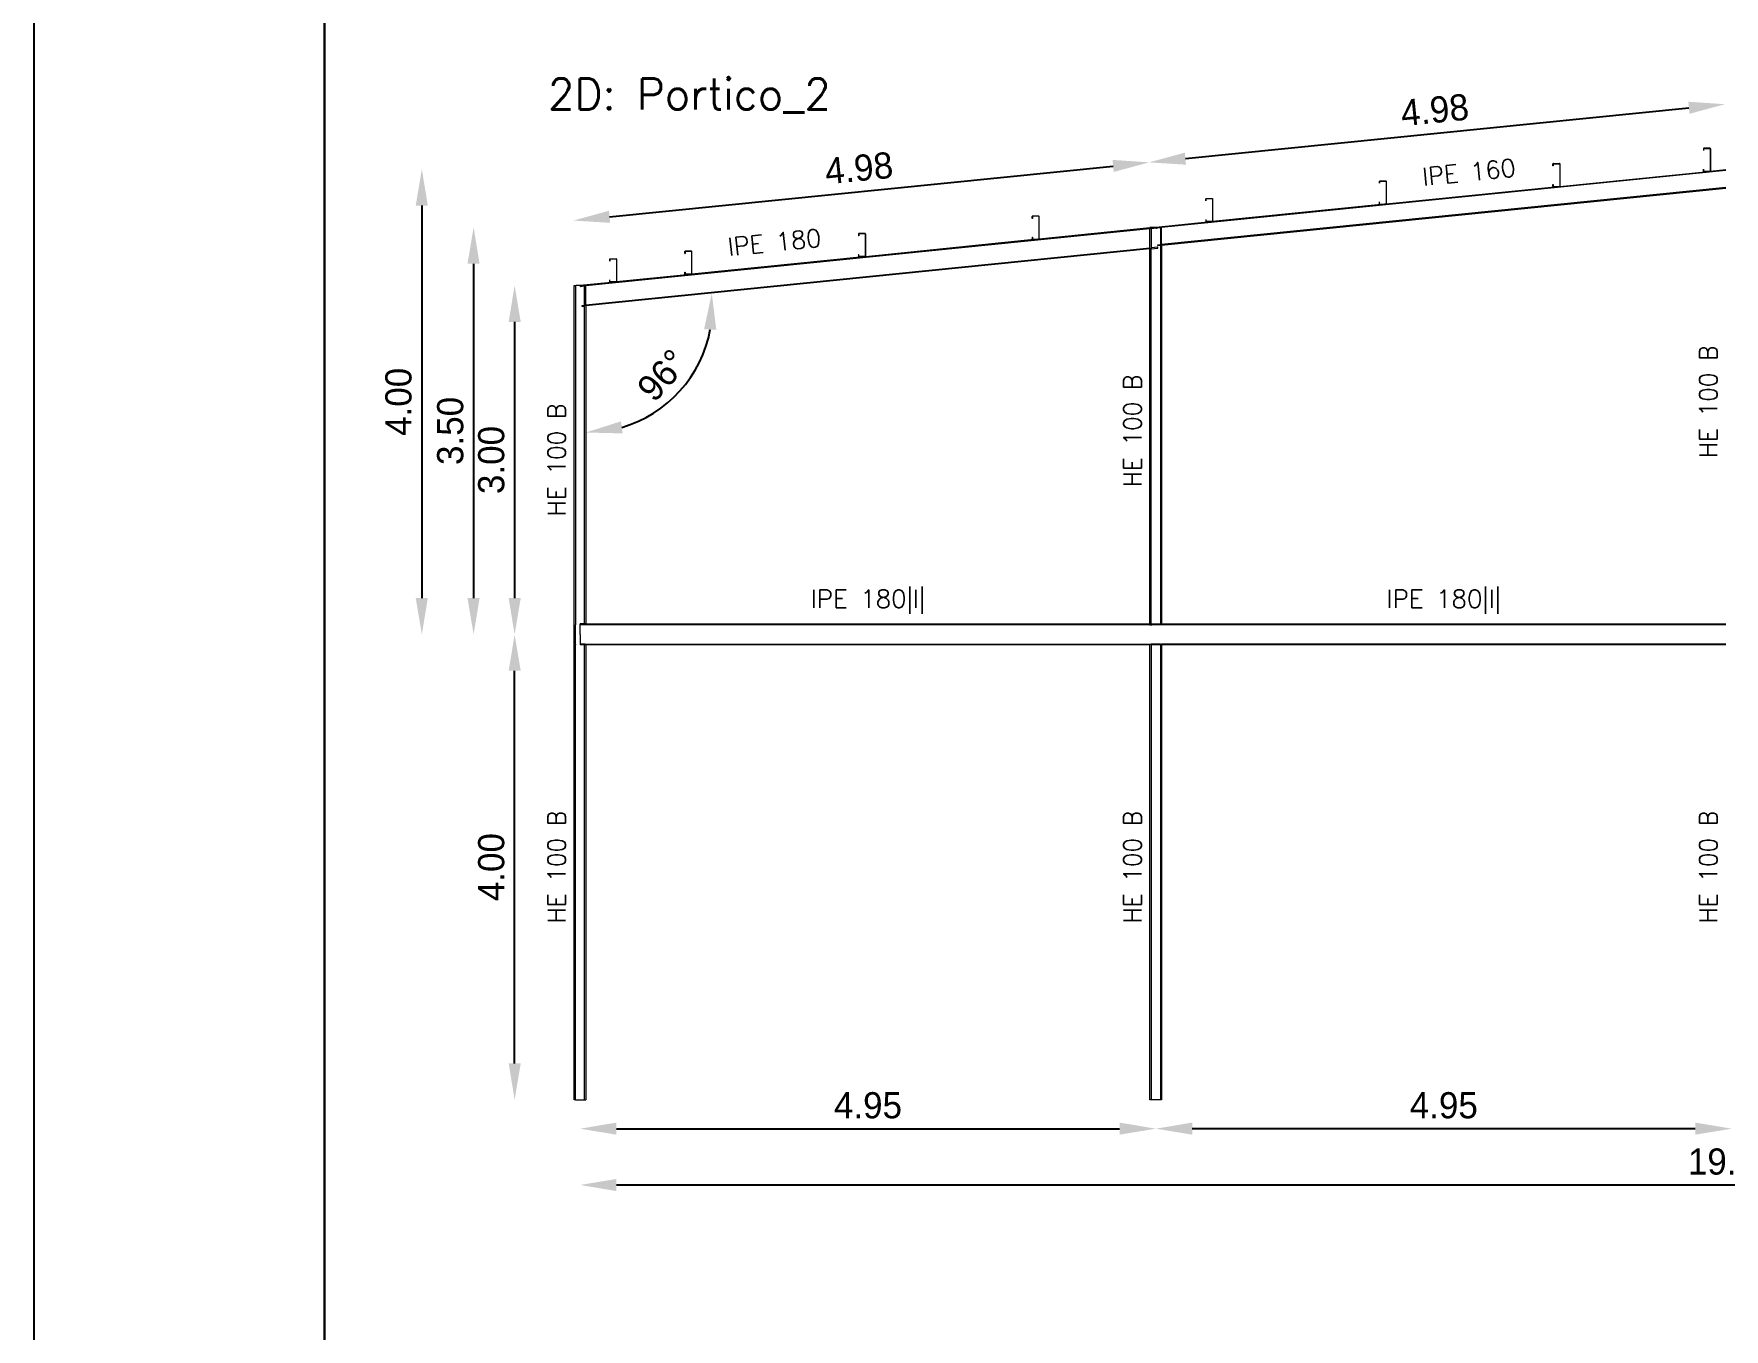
# Model space of a CAD drawing. Header units: inches. Extents: x 72863 to 72995, y 49095 to 49225.
# Drawn here: x 72862.71 to 72874.34, y 49204.89 to 49213.8 of the extents above; entities that cross this region are included whole.
import ezdxf
from ezdxf.enums import TextEntityAlignment as Align

# ---------------------------------------------------------------- set-up
doc = ezdxf.new("R2010")
doc.units = ezdxf.units.IN
doc.layers.get('0').update_dxf_attribs({"lineweight": 15})
for name, color, linetype, lineweight in [('BARRAS_DE_ACERO', 7, 'Continuous', 9), ('Cotas', 200, 'Continuous', 9), ('REFERENCIA_DE_LAS_BARRAS', 2, 'Continuous', 9), ('TITULOS', 9, 'Continuous', 9)]:
    doc.layers.add(name, color=color, linetype=linetype, lineweight=lineweight)
doc.layers.add('VG', color=7, linetype='Continuous')
doc.styles.add('CYPETXT', font='romans__.ttf', dxfattribs={"height": 0.2})
doc.styles.add('RomanS', font='')
doc.styles.get('RomanS').set_extended_font_data('Porsche')
doc.dimstyles.new('100-color', dxfattribs={"dimtxt": 0.18, "dimasz": 0.25, "dimexe": 0, "dimexo": 0.5, "dimgap": 0.07, "dimtad": 1, "dimlfac": 1.25, "dimzin": 4, "dimdsep": 46, "dimtxsty": 'RomanS', "dimcen": 0.1, "dimse1": 1, "dimse2": 1, "dimadec": 0, "dimazin": 0, "dimtfac": 1, "dimtix": 1, "dimtmove": 2, "dimatfit": 3, "dimfxl": 1, "dimtvp": 1.058824, "dimtolj": 1, "dimtzin": 1, "dimarcsym": 0})

# ---------------------------------------------------------------- blocks, each defined once
blk = doc.blocks.new('*D22')
at = {"layer": 'Cotas', "color": 0, "lineweight": -2, "transparency": 16777216}
blk.add_line((72866.717, 49206.27), (72870.177, 49206.27), dxfattribs=at)
at = {"layer": 'Cotas', "color": 0, "transparency": 16777216}
for points in [[(72866.717, 49206.312), (72866.717, 49206.229), (72866.467, 49206.27)], [(72870.177, 49206.312), (72870.177, 49206.229), (72870.427, 49206.27)]]:
    blk.add_solid(points, dxfattribs=at)
at = {"layer": 'Defpoints', "color": 0, "transparency": 16777216}
for p in [(72866.467, 49206.469), (72870.427, 49206.469), (72870.427, 49206.27)]:
    blk.add_point(p, dxfattribs=at)
at = {"layer": 'Cotas', "color": 0, "transparency": 16777216, "insert": (72868.447, 49206.43), "char_height": 0.18, "attachment_point": 5, "style": 'RomanS'}
blk.add_mtext('\\A1;4.95', dxfattribs=at)
blk = doc.blocks.new('*D23')
at = {"layer": 'Cotas', "color": 0, "lineweight": -2, "transparency": 16777216}
blk.add_line((72874.137, 49206.27), (72870.677, 49206.27), dxfattribs=at)
at = {"layer": 'Cotas', "color": 0, "transparency": 16777216}
for points in [[(72870.677, 49206.312), (72870.677, 49206.229), (72870.427, 49206.27)], [(72874.137, 49206.312), (72874.137, 49206.229), (72874.387, 49206.27)]]:
    blk.add_solid(points, dxfattribs=at)
at = {"layer": 'Defpoints', "color": 0, "transparency": 16777216}
for p in [(72870.427, 49206.469), (72874.387, 49206.469), (72870.427, 49206.27)]:
    blk.add_point(p, dxfattribs=at)
at = {"layer": 'Cotas', "color": 0, "transparency": 16777216, "insert": (72872.407, 49206.43), "char_height": 0.18, "attachment_point": 5, "style": 'RomanS'}
blk.add_mtext('\\A1;4.95', dxfattribs=at)
blk = doc.blocks.new('*D24')
at = {"layer": 'Cotas', "color": 0, "lineweight": -2, "transparency": 16777216}
blk.add_line((72866.717, 49205.883), (72882.057, 49205.883), dxfattribs=at)
at = {"layer": 'Cotas', "color": 0, "transparency": 16777216}
for points in [[(72866.717, 49205.924), (72866.717, 49205.841), (72866.467, 49205.883)], [(72882.057, 49205.924), (72882.057, 49205.841), (72882.307, 49205.883)]]:
    blk.add_solid(points, dxfattribs=at)
at = {"layer": 'Defpoints', "color": 0, "transparency": 16777216}
for p in [(72866.467, 49206.469), (72882.307, 49206.469), (72882.307, 49205.883)]:
    blk.add_point(p, dxfattribs=at)
at = {"layer": 'Cotas', "color": 0, "transparency": 16777216, "insert": (72874.387, 49206.043), "char_height": 0.18, "attachment_point": 5, "style": 'RomanS'}
blk.add_mtext('\\A1;19.80', dxfattribs=at)
blk = doc.blocks.new('*D25')
at = {"layer": 'Cotas', "color": 0, "lineweight": -2, "transparency": 16777216}
blk.add_line((72866.017, 49206.719), (72866.017, 49209.419), dxfattribs=at)
at = {"layer": 'Cotas', "color": 0, "transparency": 16777216}
for points in [[(72865.976, 49209.419), (72866.059, 49209.419), (72866.017, 49209.669)], [(72865.976, 49206.719), (72866.059, 49206.719), (72866.017, 49206.469)]]:
    blk.add_solid(points, dxfattribs=at)
at = {"layer": 'Defpoints', "color": 0, "transparency": 16777216}
for p in [(72866.017, 49209.669), (72866.467, 49209.669), (72866.467, 49206.469)]:
    blk.add_point(p, dxfattribs=at)
at = {"layer": 'Cotas', "color": 0, "transparency": 16777216, "insert": (72865.857, 49208.069), "char_height": 0.18, "attachment_point": 5, "rotation": 90, "style": 'RomanS'}
blk.add_mtext('\\A1;4.00', dxfattribs=at)
blk = doc.blocks.new('*D26')
at = {"layer": 'Cotas', "color": 0, "lineweight": -2, "transparency": 16777216}
blk.add_line((72866.017, 49211.819), (72866.017, 49209.919), dxfattribs=at)
at = {"layer": 'Cotas', "color": 0, "transparency": 16777216}
for points in [[(72865.976, 49211.819), (72866.059, 49211.819), (72866.017, 49212.069)], [(72865.976, 49209.919), (72866.059, 49209.919), (72866.017, 49209.669)]]:
    blk.add_solid(points, dxfattribs=at)
at = {"layer": 'Defpoints', "color": 0, "transparency": 16777216}
for p in [(72866.467, 49212.069), (72866.017, 49209.669), (72866.467, 49209.669)]:
    blk.add_point(p, dxfattribs=at)
at = {"layer": 'Cotas', "color": 0, "transparency": 16777216, "insert": (72865.857, 49210.869), "char_height": 0.18, "attachment_point": 5, "rotation": 90, "style": 'RomanS'}
blk.add_mtext('\\A1;3.00', dxfattribs=at)
blk = doc.blocks.new('*D27')
at = {"layer": 'Cotas', "color": 0, "lineweight": -2, "transparency": 16777216}
blk.add_line((72865.735, 49212.219), (72865.735, 49209.919), dxfattribs=at)
at = {"layer": 'Cotas', "color": 0, "transparency": 16777216}
for points in [[(72865.693, 49212.219), (72865.776, 49212.219), (72865.735, 49212.469)], [(72865.693, 49209.919), (72865.776, 49209.919), (72865.735, 49209.669)]]:
    blk.add_solid(points, dxfattribs=at)
at = {"layer": 'Defpoints', "color": 0, "transparency": 16777216}
for p in [(72870.427, 49212.469), (72865.735, 49209.669), (72870.427, 49209.669)]:
    blk.add_point(p, dxfattribs=at)
at = {"layer": 'Cotas', "color": 0, "transparency": 16777216, "insert": (72865.575, 49211.069), "char_height": 0.18, "attachment_point": 5, "rotation": 90, "style": 'RomanS'}
blk.add_mtext('\\A1;3.50', dxfattribs=at)
blk = doc.blocks.new('*D28')
at = {"layer": 'Cotas', "color": 0, "lineweight": -2, "transparency": 16777216}
blk.add_line((72865.379, 49212.619), (72865.379, 49209.919), dxfattribs=at)
at = {"layer": 'Cotas', "color": 0, "transparency": 16777216}
for points in [[(72865.337, 49212.619), (72865.42, 49212.619), (72865.379, 49212.869)], [(72865.337, 49209.919), (72865.42, 49209.919), (72865.379, 49209.669)]]:
    blk.add_solid(points, dxfattribs=at)
at = {"layer": 'Defpoints', "color": 0, "transparency": 16777216}
for p in [(72874.387, 49212.869), (72865.379, 49209.669), (72874.387, 49209.669)]:
    blk.add_point(p, dxfattribs=at)
at = {"layer": 'Cotas', "color": 0, "transparency": 16777216, "insert": (72865.219, 49211.269), "char_height": 0.18, "attachment_point": 5, "rotation": 90, "style": 'RomanS'}
blk.add_mtext('\\A1;4.00', dxfattribs=at)
blk = doc.blocks.new('*D29')
at = {"layer": 'Cotas', "color": 0, "lineweight": -2, "transparency": 16777216}
blk.add_line((72866.67, 49212.542), (72870.133, 49212.891), dxfattribs=at)
at = {"layer": 'Cotas', "color": 0, "transparency": 16777216}
for points in [[(72870.129, 49212.933), (72870.137, 49212.85), (72870.381, 49212.916)], [(72866.666, 49212.583), (72866.674, 49212.5), (72866.421, 49212.516)]]:
    blk.add_solid(points, dxfattribs=at)
at = {"layer": 'Defpoints', "color": 0, "transparency": 16777216}
for p in [(72870.381, 49212.916), (72870.427, 49212.469), (72866.467, 49212.069)]:
    blk.add_point(p, dxfattribs=at)
at = {"layer": 'Cotas', "color": 0, "transparency": 16777216, "insert": (72868.385, 49212.876), "char_height": 0.18, "attachment_point": 5, "rotation": 5.7679, "style": 'RomanS'}
blk.add_mtext('\\A1;4.98', dxfattribs=at)
blk = doc.blocks.new('*D30')
at = {"layer": 'Cotas', "color": 0, "lineweight": -2, "transparency": 16777216}
blk.add_line((72870.63, 49212.942), (72874.093, 49213.291), dxfattribs=at)
at = {"layer": 'Cotas', "color": 0, "transparency": 16777216}
for points in [[(72874.089, 49213.333), (72874.097, 49213.25), (72874.341, 49213.316)], [(72870.626, 49212.983), (72870.634, 49212.9), (72870.381, 49212.916)]]:
    blk.add_solid(points, dxfattribs=at)
at = {"layer": 'Defpoints', "color": 0, "transparency": 16777216}
for p in [(72874.341, 49213.316), (72874.387, 49212.869), (72870.427, 49212.469)]:
    blk.add_point(p, dxfattribs=at)
at = {"layer": 'Cotas', "color": 0, "transparency": 16777216, "insert": (72872.345, 49213.276), "char_height": 0.18, "attachment_point": 5, "rotation": 5.7679, "style": 'RomanS'}
blk.add_mtext('\\A1;4.98', dxfattribs=at)
blk = doc.blocks.new('*D34')
at = {"layer": 'Cotas', "color": 0, "lineweight": -2, "transparency": 16777216}
blk.add_arc((72866.507, 49211.928), 0.871, 286.5088, 349.2591, dxfattribs=at)
at = {"layer": 'Cotas', "color": 0, "transparency": 16777216}
for points in [[(72867.32, 49211.768), (72867.404, 49211.764), (72867.373, 49212.016)], [(72866.76, 49211.052), (72866.748, 49211.135), (72866.507, 49211.058)]]:
    blk.add_solid(points, dxfattribs=at)
at = {"layer": 'Defpoints', "color": 0, "transparency": 16777216}
for p in [(72870.387, 49212.32), (72866.507, 49211.928), (72866.507, 49211.928), (72866.967, 49211.189), (72866.507, 49209.741)]:
    blk.add_point(p, dxfattribs=at)
at = {"layer": 'Cotas', "color": 0, "transparency": 16777216, "insert": (72867.034, 49211.452), "char_height": 0.18, "attachment_point": 5, "rotation": 47.884, "style": 'RomanS'}
blk.add_mtext('\\A1;96°', dxfattribs=at)
blk = doc.blocks.new('PLANTILLA')
at = {"layer": 'VG'}
for p, q in [((72862.71, 49224.711), (72862.71, 49195.011)), ((72864.71, 49196.011), (72864.71, 49223.711))]:
    blk.add_line(p, q, dxfattribs=at)
blk.add_lwpolyline([(72903.71, 49199.561), (72903.71, 49223.711), (72864.71, 49223.711), (72864.71, 49196.011), (72885.71, 49196.011), (72885.71, 49199.611)], dxfattribs=at)

msp = doc.modelspace()

# ---------------------------------------------------------------- linework, layer by layer
at = {"layer": 'BARRAS_DE_ACERO'}
for p, q in [((72874.193, 49213.0108), (72874.1927, 49213.0094)), ((72874.1927, 49213.0094), (72874.1927, 49212.997)), ((72874.1938, 49213.012), (72874.193, 49213.0108)), ((72874.1949, 49213.0128), (72874.1938, 49213.012)), ((72874.1943, 49213.0094), (72874.1945, 49213.0102)), ((72874.1943, 49213.0094), (72874.1943, 49212.997)), ((72874.1945, 49213.0102), (72874.1949, 49213.0108)), ((72874.1949, 49213.0128), (72874.1963, 49213.013)), ((72874.1955, 49213.0113), (72874.1949, 49213.0108)), ((72874.2371, 49213.013), (72874.1963, 49213.013)), ((72874.2385, 49213.0128), (72874.2371, 49213.013)), ((72874.2371, 49213.0114), (72874.2379, 49213.0113)), ((72874.2385, 49213.0108), (72874.2379, 49213.0113)), ((72874.2385, 49213.0128), (72874.2397, 49213.012)), ((72874.2385, 49213.0108), (72874.239, 49213.0102)), ((72874.239, 49213.0102), (72874.2391, 49213.0094)), ((72874.2391, 49213.0094), (72874.2391, 49212.8566)), ((72874.2397, 49213.012), (72874.2404, 49213.0108)), ((72874.2407, 49213.0094), (72874.2404, 49213.0108)), ((72873.158, 49212.9049), (72873.1582, 49212.9063)), ((72873.158, 49212.8925), (72873.158, 49212.9049)), ((72873.1596, 49212.8925), (72873.158, 49212.8925)), ((72873.1582, 49212.9063), (72873.159, 49212.9075)), ((72873.1602, 49212.9082), (72873.159, 49212.9075)), ((72873.1597, 49212.9057), (72873.1596, 49212.9049)), ((72873.1596, 49212.9049), (72873.1596, 49212.8925)), ((72873.1597, 49212.9057), (72873.1602, 49212.9063)), ((72873.1616, 49212.9085), (72873.1602, 49212.9082)), ((72873.1602, 49212.9063), (72873.1608, 49212.9068)), ((72873.1608, 49212.9068), (72873.1616, 49212.9069)), ((72873.1616, 49212.9085), (72873.2024, 49212.9085)), ((72873.2024, 49212.9085), (72873.2037, 49212.9082)), ((72873.2038, 49212.9063), (72873.2031, 49212.9068)), ((72873.2049, 49212.9075), (72873.2037, 49212.9082)), ((72873.2049, 49212.9075), (72873.2057, 49212.9063)), ((72874.1943, 49212.997), (72874.1927, 49212.997)), ((72874.3466, 49212.8591), (72870.4666, 49212.4672)), ((72871.964, 49212.7843), (72871.9643, 49212.7857)), ((72871.964, 49212.7719), (72871.964, 49212.7843)), ((72871.9656, 49212.7719), (72871.964, 49212.7719)), ((72871.9651, 49212.7869), (72871.9643, 49212.7857)), ((72871.9663, 49212.7876), (72871.9651, 49212.7869)), ((72871.9656, 49212.7843), (72871.9658, 49212.7851)), ((72871.9656, 49212.7843), (72871.9656, 49212.7719)), ((72871.9662, 49212.7857), (72871.9658, 49212.7851)), ((72871.9662, 49212.7857), (72871.9669, 49212.7862)), ((72871.9676, 49212.7879), (72871.9663, 49212.7876)), ((72871.9676, 49212.7863), (72871.9669, 49212.7862)), ((72871.9676, 49212.7879), (72872.0084, 49212.7879)), ((72871.9676, 49212.7863), (72872.0084, 49212.7863)), ((72872.0098, 49212.7876), (72872.0084, 49212.7879)), ((72872.0092, 49212.7862), (72872.0084, 49212.7863)), ((72872.0092, 49212.7862), (72872.0099, 49212.7857)), ((72872.011, 49212.7869), (72872.0098, 49212.7876)), ((72872.0099, 49212.7857), (72872.0103, 49212.7851)), ((72872.0103, 49212.7851), (72872.0104, 49212.7843)), ((72872.0104, 49212.7843), (72872.0104, 49212.6315)), ((72872.0118, 49212.7857), (72872.011, 49212.7869)), ((72872.0118, 49212.7857), (72872.012, 49212.7843)), ((72872.012, 49212.6315), (72872.012, 49212.7843)), ((72873.205, 49212.7497), (72874.2275, 49212.853)), ((72874.1927, 49212.869), (72874.1927, 49212.8566)), ((72874.1943, 49212.869), (72874.1927, 49212.869)), ((72874.193, 49212.8553), (72874.1927, 49212.8566)), ((72874.193, 49212.8553), (72874.1938, 49212.8541)), ((72874.1949, 49212.8533), (72874.1938, 49212.8541)), ((72874.1943, 49212.8566), (72874.1943, 49212.869)), ((72874.1945, 49212.8559), (72874.1943, 49212.8566)), ((72874.1945, 49212.8559), (72874.1949, 49212.8552)), ((72874.1955, 49212.8548), (72874.1949, 49212.8552)), ((72874.1949, 49212.8533), (72874.1963, 49212.853)), ((72874.1955, 49212.8548), (72874.1963, 49212.8546)), ((72874.1963, 49212.8546), (72874.2371, 49212.8546)), ((72874.2275, 49212.853), (72874.1963, 49212.853)), ((72874.2275, 49212.853), (72874.2371, 49212.853)), ((72874.2379, 49212.8548), (72874.2371, 49212.8546)), ((72874.2385, 49212.8533), (72874.2371, 49212.853)), ((72874.2385, 49212.8552), (72874.2379, 49212.8548)), ((72874.239, 49212.8559), (72874.2385, 49212.8552)), ((72874.2385, 49212.8533), (72874.2397, 49212.8541)), ((72874.2391, 49212.8566), (72874.239, 49212.8559)), ((72874.2398, 49212.8543), (72874.2404, 49212.8553)), ((72874.3466, 49212.7424), (72870.4666, 49212.3504)), ((72874.3466, 49212.7364), (72870.4666, 49212.3445)), ((72870.7704, 49212.6651), (72870.7701, 49212.6637)), ((72870.7712, 49212.6663), (72870.7704, 49212.6651)), ((72870.7723, 49212.667), (72870.7712, 49212.6663)), ((72870.7717, 49212.6637), (72870.7719, 49212.6645)), ((72870.7717, 49212.6637), (72870.7717, 49212.6513)), ((72870.7719, 49212.6645), (72870.7723, 49212.6651)), ((72870.7737, 49212.6673), (72870.7723, 49212.667)), ((72870.773, 49212.6656), (72870.7723, 49212.6651)), ((72870.7737, 49212.6657), (72870.773, 49212.6656)), ((72870.7737, 49212.6673), (72870.8145, 49212.6673)), ((72870.8145, 49212.6657), (72870.7737, 49212.6657)), ((72870.8145, 49212.6673), (72870.8159, 49212.667)), ((72870.8145, 49212.6657), (72870.8153, 49212.6656)), ((72870.8159, 49212.6651), (72870.8153, 49212.6656)), ((72870.8159, 49212.667), (72870.8171, 49212.6663)), ((72870.8165, 49212.6637), (72870.8165, 49212.5109)), ((72870.8171, 49212.6663), (72870.8178, 49212.6651)), ((72870.8181, 49212.6637), (72870.8178, 49212.6651)), ((72870.8181, 49212.5109), (72870.8181, 49212.6637)), ((72873.1928, 49212.7485), (72872.0111, 49212.6291)), ((72873.158, 49212.7645), (72873.1596, 49212.7645)), ((72873.158, 49212.7521), (72873.158, 49212.7645)), ((72873.1582, 49212.7507), (72873.158, 49212.7521)), ((72873.159, 49212.7496), (72873.1582, 49212.7507)), ((72873.159, 49212.7496), (72873.1602, 49212.7488)), ((72873.1596, 49212.7645), (72873.1596, 49212.7521)), ((72873.1597, 49212.7513), (72873.1596, 49212.7521)), ((72873.1616, 49212.7485), (72873.1602, 49212.7488)), ((72873.1616, 49212.7501), (72873.1608, 49212.7503)), ((72873.1928, 49212.7485), (72873.1616, 49212.7485)), ((72873.1928, 49212.7485), (72873.2024, 49212.7485)), ((72873.2037, 49212.7488), (72873.2024, 49212.7485)), ((72873.2049, 49212.7496), (72873.2037, 49212.7488)), ((72873.2042, 49212.7513), (72873.2038, 49212.7507)), ((72873.2042, 49212.7513), (72873.2044, 49212.7521)), ((72873.2049, 49212.7496), (72873.205, 49212.7497)), ((72873.2057, 49212.7507), (72873.205, 49212.7497)), ((72873.2057, 49212.7507), (72873.206, 49212.7521)), ((72869.5762, 49212.5307), (72869.5762, 49212.5431)), ((72869.5778, 49212.5431), (72869.5779, 49212.5439)), ((72869.5778, 49212.5431), (72869.5778, 49212.5307)), ((72869.5784, 49212.5445), (72869.5779, 49212.5439)), ((72869.6206, 49212.5451), (72869.5798, 49212.5451)), ((72869.622, 49212.5464), (72869.6206, 49212.5467)), ((72869.6214, 49212.545), (72869.6206, 49212.5451)), ((72869.6231, 49212.5457), (72869.622, 49212.5464)), ((72869.6226, 49212.5431), (72869.6226, 49212.3903)), ((72869.6231, 49212.5457), (72869.6239, 49212.5445)), ((72869.6239, 49212.5445), (72869.6242, 49212.5431)), ((72869.6242, 49212.3903), (72869.6242, 49212.5431)), ((72871.964, 49212.6439), (72871.9656, 49212.6439)), ((72871.964, 49212.6315), (72871.964, 49212.6439)), ((72871.964, 49212.6315), (72871.9643, 49212.6301)), ((72871.9662, 49212.6301), (72871.9669, 49212.6297)), ((72871.9676, 49212.6279), (72871.9663, 49212.6282)), ((72871.9676, 49212.6295), (72871.9669, 49212.6297)), ((72871.9676, 49212.6295), (72872.0084, 49212.6295)), ((72871.9676, 49212.6279), (72871.9988, 49212.6279)), ((72872.0084, 49212.6279), (72871.9988, 49212.6279)), ((72872.0098, 49212.6282), (72872.0084, 49212.6279)), ((72872.0098, 49212.6282), (72872.011, 49212.629)), ((72872.0099, 49212.6301), (72872.0103, 49212.6307)), ((72872.0104, 49212.6315), (72872.0103, 49212.6307)), ((72872.011, 49212.629), (72872.0111, 49212.6291)), ((72872.0118, 49212.6301), (72872.0111, 49212.6291)), ((72872.0118, 49212.6301), (72872.012, 49212.6315)), ((72870.3866, 49212.4586), (72866.5066, 49212.0667)), ((72868.3833, 49212.4251), (72868.3825, 49212.4239)), ((72868.3833, 49212.4251), (72868.3845, 49212.4258)), ((72868.3859, 49212.4261), (72868.3845, 49212.4258)), ((72868.3859, 49212.4245), (72868.3851, 49212.4244)), ((72868.4267, 49212.4261), (72868.3859, 49212.4261)), ((72868.4267, 49212.4245), (72868.3859, 49212.4245)), ((72868.4281, 49212.4258), (72868.4267, 49212.4261)), ((72868.4267, 49212.4245), (72868.4274, 49212.4244)), ((72868.4281, 49212.4239), (72868.4274, 49212.4244)), ((72868.4281, 49212.4258), (72868.4292, 49212.4251)), ((72868.4287, 49212.4225), (72868.4287, 49212.2697)), ((72868.4292, 49212.4251), (72868.43, 49212.4239)), ((72868.4303, 49212.4225), (72868.43, 49212.4239)), ((72868.4303, 49212.4225), (72868.4303, 49212.2697)), ((72869.5778, 49212.5307), (72869.5762, 49212.5307)), ((72870.3946, 49212.4691), (72870.3866, 49212.4691)), ((72870.3866, 49212.4691), (72870.3866, 49212.4651)), ((72870.3866, 49212.4651), (72870.3866, 49212.4586)), ((72870.3866, 49212.3268), (72870.3866, 49212.4586)), ((72870.3946, 49212.4659), (72870.3946, 49212.4691)), ((72870.401, 49212.4691), (72870.3946, 49212.4691)), ((72870.401, 49212.4665), (72870.3946, 49212.4659)), ((72870.3946, 49212.4594), (72870.3946, 49212.4659)), ((72870.4522, 49212.4657), (72870.3946, 49212.4599)), ((72870.3946, 49212.4594), (72870.3946, 49212.3276)), ((72870.4266, 49212.4691), (72870.401, 49212.4691)), ((72870.401, 49212.4665), (72870.4265, 49212.4691)), ((72870.4586, 49212.4691), (72870.4586, 49212.4664)), ((72870.4666, 49212.4691), (72870.4586, 49212.4691)), ((72870.4586, 49212.4664), (72870.4586, 49212.4655)), ((72870.4586, 49212.4655), (72870.4586, 49212.3496)), ((72870.4666, 49212.4672), (72870.4666, 49212.4691)), ((72870.4666, 49212.3504), (72870.4666, 49212.4672)), ((72870.7717, 49212.5233), (72870.7701, 49212.5233)), ((72870.7701, 49212.5233), (72870.7701, 49212.5109)), ((72870.7701, 49212.5109), (72870.7704, 49212.5095)), ((72870.7704, 49212.5095), (72870.7712, 49212.5084)), ((72870.7717, 49212.5233), (72870.7717, 49212.5109)), ((72870.7719, 49212.5101), (72870.7717, 49212.5109)), ((72870.7723, 49212.5095), (72870.7719, 49212.5101)), ((72870.7723, 49212.5095), (72870.773, 49212.5091)), ((72870.7737, 49212.5089), (72870.773, 49212.5091)), ((72870.8145, 49212.5089), (72870.7737, 49212.5089)), ((72870.8049, 49212.5073), (72870.7737, 49212.5073)), ((72870.8049, 49212.5073), (72870.8145, 49212.5073)), ((72870.8145, 49212.5073), (72870.8159, 49212.5076)), ((72870.8159, 49212.5076), (72870.8171, 49212.5084)), ((72870.8165, 49212.5109), (72870.8164, 49212.5101)), ((72870.8172, 49212.5086), (72870.8178, 49212.5095)), ((72870.8178, 49212.5095), (72870.8181, 49212.5109)), ((72870.3866, 49212.3268), (72866.5066, 49211.9348)), ((72867.1886, 49212.3033), (72867.1894, 49212.3045)), ((72867.1894, 49212.3045), (72867.1906, 49212.3052)), ((72867.1901, 49212.3027), (72867.1899, 49212.3019)), ((72867.1899, 49212.3019), (72867.1899, 49212.2895)), ((72867.2341, 49212.3052), (72867.2327, 49212.3055)), ((72867.2327, 49212.3039), (72867.2335, 49212.3038)), ((72867.2335, 49212.3038), (72867.2342, 49212.3033)), ((72867.2341, 49212.3052), (72867.2353, 49212.3045)), ((72867.2346, 49212.3027), (72867.2342, 49212.3033)), ((72867.2347, 49212.3019), (72867.2346, 49212.3027)), ((72867.2347, 49212.1491), (72867.2347, 49212.3019)), ((72868.3839, 49212.4101), (72868.3823, 49212.4101)), ((72869.6109, 49212.3867), (72868.4293, 49212.2674)), ((72869.5762, 49212.4027), (72869.5778, 49212.4027)), ((72869.5762, 49212.4027), (72869.5762, 49212.3903)), ((72869.5765, 49212.3889), (72869.5762, 49212.3903)), ((72869.5773, 49212.3878), (72869.5765, 49212.3889)), ((72869.5773, 49212.3878), (72869.5784, 49212.387)), ((72869.5778, 49212.4027), (72869.5778, 49212.3903)), ((72869.5779, 49212.3895), (72869.5778, 49212.3903)), ((72869.5784, 49212.3889), (72869.5779, 49212.3895)), ((72869.5784, 49212.3889), (72869.579, 49212.3885)), ((72869.5784, 49212.387), (72869.5798, 49212.3867)), ((72869.579, 49212.3885), (72869.5798, 49212.3883)), ((72869.5798, 49212.3883), (72869.6206, 49212.3883)), ((72869.5798, 49212.3867), (72869.6109, 49212.3867)), ((72869.6109, 49212.3867), (72869.6206, 49212.3867)), ((72869.6206, 49212.3883), (72869.6214, 49212.3885)), ((72869.6206, 49212.3867), (72869.622, 49212.387)), ((72869.622, 49212.3889), (72869.6214, 49212.3885)), ((72869.6224, 49212.3895), (72869.622, 49212.3889)), ((72869.622, 49212.387), (72869.6231, 49212.3878)), ((72869.6226, 49212.3903), (72869.6224, 49212.3895)), ((72869.6233, 49212.388), (72869.6239, 49212.3889)), ((72869.6242, 49212.3903), (72869.6239, 49212.3889)), ((72870.3866, 49212.3268), (72870.3866, 49212.3203)), ((72870.4405, 49212.3322), (72870.3946, 49212.3276)), ((72870.3946, 49212.3276), (72870.3946, 49212.3211)), ((72870.3946, 49212.3211), (72870.4411, 49212.3258)), ((72870.4389, 49212.3476), (72870.4395, 49212.3418)), ((72870.4586, 49212.3437), (72870.4395, 49212.3418)), ((72870.4411, 49212.3258), (72870.4405, 49212.3322)), ((72870.4586, 49212.3437), (72870.4586, 49209.7411)), ((72870.4666, 49212.3445), (72870.4666, 49212.3504)), ((72870.4666, 49212.3445), (72870.4666, 49209.7411)), ((72866.6707, 49212.2496), (72866.671, 49212.251)), ((72866.6707, 49212.2496), (72866.6707, 49212.2372)), ((72866.6707, 49212.2372), (72866.6723, 49212.2372)), ((72866.671, 49212.251), (72866.6717, 49212.2522)), ((72866.6717, 49212.2522), (72866.6729, 49212.253)), ((72866.6724, 49212.2504), (72866.6723, 49212.2496)), ((72866.6723, 49212.2372), (72866.6723, 49212.2496)), ((72866.6729, 49212.251), (72866.6724, 49212.2504)), ((72866.6729, 49212.253), (72866.6743, 49212.2532)), ((72866.6735, 49212.2515), (72866.6729, 49212.251)), ((72866.6743, 49212.2516), (72866.6735, 49212.2515)), ((72866.6743, 49212.2532), (72866.7151, 49212.2532)), ((72866.6743, 49212.2516), (72866.7151, 49212.2516)), ((72866.7171, 49212.2496), (72866.7171, 49212.0968)), ((72866.7184, 49212.251), (72866.7176, 49212.2522)), ((72866.7184, 49212.251), (72866.7187, 49212.2496)), ((72866.7187, 49212.2496), (72866.7187, 49212.0968)), ((72867.1883, 49212.2895), (72867.1899, 49212.2895)), ((72868.3823, 49212.2821), (72868.3839, 49212.2821)), ((72868.3823, 49212.2821), (72868.3823, 49212.2697)), ((72868.3823, 49212.2697), (72868.3825, 49212.2683)), ((72868.3825, 49212.2683), (72868.3833, 49212.2672)), ((72868.3833, 49212.2672), (72868.3845, 49212.2664)), ((72868.3839, 49212.2697), (72868.3839, 49212.2821)), ((72868.3839, 49212.2697), (72868.384, 49212.2689)), ((72868.384, 49212.2689), (72868.3845, 49212.2683)), ((72868.3845, 49212.2664), (72868.3859, 49212.2661)), ((72868.4267, 49212.2677), (72868.3859, 49212.2677)), ((72868.3859, 49212.2661), (72868.417, 49212.2661)), ((72868.4267, 49212.2661), (72868.417, 49212.2661)), ((72868.4274, 49212.2679), (72868.4267, 49212.2677)), ((72868.4287, 49212.2697), (72868.4285, 49212.2689)), ((72868.43, 49212.2683), (72868.4293, 49212.2674)), ((72868.4303, 49212.2697), (72868.43, 49212.2683)), ((72866.4266, 49206.4691), (72866.4266, 49212.0691)), ((72866.4346, 49212.0691), (72866.4346, 49209.7411)), ((72866.4666, 49212.0691), (72866.4666, 49212.0627)), ((72866.6707, 49212.0968), (72866.6707, 49212.1092)), ((72866.6707, 49212.1092), (72866.6723, 49212.1092)), ((72866.6707, 49212.0968), (72866.671, 49212.0955)), ((72866.671, 49212.0955), (72866.6717, 49212.0943)), ((72866.6729, 49212.0935), (72866.6717, 49212.0943)), ((72866.6729, 49212.0954), (72866.6735, 49212.095)), ((72866.6729, 49212.0935), (72866.6743, 49212.0932)), ((72866.6743, 49212.0948), (72866.6735, 49212.095)), ((72866.7151, 49212.0948), (72866.6743, 49212.0948)), ((72866.6743, 49212.0932), (72866.7054, 49212.0932)), ((72866.7054, 49212.0932), (72866.7151, 49212.0932)), ((72866.7158, 49212.095), (72866.7151, 49212.0948)), ((72866.7165, 49212.0954), (72866.7158, 49212.095)), ((72866.7178, 49212.0945), (72866.7176, 49212.0943)), ((72867.2231, 49212.1455), (72866.7178, 49212.0945)), ((72866.7184, 49212.0955), (72866.7178, 49212.0945)), ((72866.7187, 49212.0968), (72866.7184, 49212.0955)), ((72867.1883, 49212.1491), (72867.1883, 49212.1615)), ((72867.1883, 49212.1615), (72867.1899, 49212.1615)), ((72867.1886, 49212.1477), (72867.1883, 49212.1491)), ((72867.1894, 49212.1466), (72867.1886, 49212.1477)), ((72867.1906, 49212.1458), (72867.1894, 49212.1466)), ((72867.1899, 49212.1615), (72867.1899, 49212.1491)), ((72867.1899, 49212.1491), (72867.1901, 49212.1483)), ((72867.1901, 49212.1483), (72867.1905, 49212.1477)), ((72867.1905, 49212.1477), (72867.1912, 49212.1473)), ((72867.1919, 49212.1455), (72867.1906, 49212.1458)), ((72867.1912, 49212.1473), (72867.1919, 49212.1471)), ((72867.2327, 49212.1471), (72867.1919, 49212.1471)), ((72867.2231, 49212.1455), (72867.1919, 49212.1455)), ((72867.2327, 49212.1455), (72867.2231, 49212.1455)), ((72867.2335, 49212.1473), (72867.2327, 49212.1471)), ((72867.2327, 49212.1455), (72867.2341, 49212.1458)), ((72867.2335, 49212.1473), (72867.2342, 49212.1477)), ((72867.2353, 49212.1466), (72867.2341, 49212.1458)), ((72867.2342, 49212.1477), (72867.2346, 49212.1483)), ((72867.2347, 49212.1491), (72867.2346, 49212.1483)), ((72867.2361, 49212.1477), (72867.2354, 49212.1468)), ((72866.4922, 49212.0653), (72866.4666, 49212.0627)), ((72866.4986, 49212.0659), (72866.4922, 49212.0653)), ((72866.4986, 49211.934), (72866.4986, 49212.0652)), ((72866.5066, 49211.9348), (72866.5066, 49212.0667)), ((72866.4805, 49211.9322), (72866.4986, 49211.934)), ((72866.4811, 49211.9258), (72866.4805, 49211.9322)), ((72866.4986, 49211.927), (72866.4986, 49211.9276)), ((72866.4986, 49209.7411), (72866.4986, 49211.927)), ((72866.5066, 49211.9284), (72866.5066, 49209.7411)), ((72866.4346, 49209.7411), (72866.4346, 49209.7347)), ((72866.4666, 49209.669), (72866.4666, 49209.7411)), ((72866.5066, 49209.7411), (72866.4666, 49209.7411)), ((72866.5066, 49209.7347), (72866.4666, 49209.7347)), ((72866.4666, 49209.669), (72866.4666, 49209.5971)), ((72866.5066, 49209.7411), (72870.3866, 49209.7411)), ((72870.3866, 49209.7347), (72866.5066, 49209.7347)), ((72870.3866, 49209.7411), (72870.3866, 49209.7347)), ((72870.3866, 49209.7347), (72870.3946, 49209.7347)), ((72870.3946, 49209.7411), (72870.4586, 49209.7411)), ((72870.3946, 49209.7347), (72870.4003, 49209.7347)), ((72870.4586, 49209.7347), (72870.4586, 49209.7411)), ((72874.3466, 49209.7347), (72870.4666, 49209.7347)), ((72866.4346, 49209.6035), (72866.4346, 49209.5971)), ((72866.4346, 49206.4691), (72866.4346, 49209.5971)), ((72866.4986, 49209.6035), (72866.4666, 49209.6035)), ((72866.5066, 49209.5971), (72866.4666, 49209.5971)), ((72866.503, 49209.6035), (72866.4986, 49209.6035)), ((72866.4986, 49209.5971), (72866.4986, 49209.6035)), ((72866.4986, 49206.4691), (72866.4986, 49209.5971)), ((72866.5066, 49209.6035), (72866.5066, 49209.5971)), ((72866.5066, 49209.5971), (72866.5066, 49206.4691)), ((72870.3866, 49209.6035), (72870.3946, 49209.6035)), ((72870.3866, 49209.5971), (72870.3866, 49209.6035)), ((72870.3946, 49209.5971), (72870.3946, 49209.6035)), ((72870.4586, 49209.6035), (72870.3946, 49209.6035)), ((72870.3946, 49209.5971), (72870.3946, 49206.4691)), ((72870.4586, 49209.5971), (72870.3946, 49209.5971)), ((72870.4586, 49209.5971), (72870.4586, 49209.6035)), ((72870.4586, 49209.6035), (72870.4666, 49209.6035)), ((72870.4586, 49209.5971), (72870.4586, 49206.4691)), ((72874.3466, 49209.5971), (72870.4666, 49209.5971)), ((72866.4346, 49206.4691), (72866.4266, 49206.4691)), ((72870.3946, 49206.4691), (72870.3866, 49206.4691)), ((72870.4586, 49206.4691), (72870.3946, 49206.4691))]:
    msp.add_line(p, q, dxfattribs=at)
for points in [[(72874.1955, 49213.0113), (72874.1963, 49213.0114), (72874.2371, 49213.0114)], [(72874.2407, 49213.0094), (72874.2407, 49212.8566), (72874.2404, 49212.8553)], [(72873.1616, 49212.9069), (72873.2024, 49212.9069), (72873.2031, 49212.9068)], [(72873.2038, 49212.9063), (72873.2042, 49212.9057), (72873.2044, 49212.9049), (72873.2044, 49212.7521)], [(72873.2057, 49212.9063), (72873.206, 49212.9049), (72873.206, 49212.7521)], [(72874.3466, 49212.8651), (72874.2398, 49212.8543), (72874.2397, 49212.8541)], [(72870.7717, 49212.6513), (72870.7701, 49212.6513), (72870.7701, 49212.6637)], [(72870.8159, 49212.6651), (72870.8164, 49212.6645), (72870.8165, 49212.6637)], [(72873.1608, 49212.7503), (72873.1602, 49212.7507), (72873.1597, 49212.7513)], [(72873.1616, 49212.7501), (72873.2024, 49212.7501), (72873.2031, 49212.7503), (72873.2038, 49212.7507)], [(72869.5773, 49212.5457), (72869.5765, 49212.5445), (72869.5762, 49212.5431)], [(72869.6206, 49212.5467), (72869.5798, 49212.5467), (72869.5784, 49212.5464), (72869.5773, 49212.5457)], [(72869.5798, 49212.5451), (72869.579, 49212.545), (72869.5784, 49212.5445)], [(72869.6214, 49212.545), (72869.622, 49212.5445), (72869.6224, 49212.5439), (72869.6226, 49212.5431)], [(72871.9988, 49212.6279), (72870.8172, 49212.5086), (72870.8171, 49212.5084)], [(72871.9663, 49212.6282), (72871.9651, 49212.629), (72871.9643, 49212.6301)], [(72871.9662, 49212.6301), (72871.9658, 49212.6307), (72871.9656, 49212.6315), (72871.9656, 49212.6439)], [(72872.0099, 49212.6301), (72872.0092, 49212.6297), (72872.0084, 49212.6295)], [(72868.3825, 49212.4239), (72868.3823, 49212.4225), (72868.3823, 49212.4101)], [(72868.384, 49212.4233), (72868.3839, 49212.4225), (72868.3839, 49212.4101)], [(72868.384, 49212.4233), (72868.3845, 49212.4239), (72868.3851, 49212.4244)], [(72868.4281, 49212.4239), (72868.4285, 49212.4233), (72868.4287, 49212.4225)], [(72870.3866, 49212.4651), (72869.6233, 49212.388), (72869.6231, 49212.3878)], [(72870.8049, 49212.5073), (72870.4266, 49212.4691)], [(72870.4284, 49212.4633), (72870.4356, 49212.4641)], [(72870.4586, 49212.4664), (72870.4522, 49212.4657)], [(72870.7737, 49212.5073), (72870.7723, 49212.5076), (72870.7712, 49212.5084)], [(72870.8145, 49212.5089), (72870.8153, 49212.5091), (72870.8159, 49212.5095), (72870.8164, 49212.5101)], [(72870.3866, 49209.7411), (72870.3866, 49212.3203), (72866.5066, 49211.9284), (72866.5066, 49211.9348)], [(72867.1883, 49212.2895), (72867.1883, 49212.3019), (72867.1886, 49212.3033)], [(72867.2327, 49212.3039), (72867.1919, 49212.3039), (72867.1912, 49212.3038), (72867.1905, 49212.3033), (72867.1901, 49212.3027)], [(72867.2327, 49212.3055), (72867.1919, 49212.3055), (72867.1906, 49212.3052)], [(72867.2363, 49212.3019), (72867.2361, 49212.3033), (72867.2353, 49212.3045)], [(72867.2361, 49212.1477), (72867.2363, 49212.1491), (72867.2363, 49212.3019)], [(72870.3946, 49209.7347), (72870.3946, 49209.7411), (72870.3946, 49212.3211)], [(72870.4586, 49212.3437), (72870.4586, 49212.3496), (72870.4389, 49212.3476)], [(72866.7176, 49212.2522), (72866.7165, 49212.253), (72866.7151, 49212.2532)], [(72866.7165, 49212.251), (72866.7158, 49212.2515), (72866.7151, 49212.2516)], [(72866.7165, 49212.251), (72866.7169, 49212.2504), (72866.7171, 49212.2496)], [(72868.417, 49212.2661), (72867.2354, 49212.1468), (72867.2353, 49212.1466)], [(72868.3859, 49212.2677), (72868.3851, 49212.2679), (72868.3845, 49212.2683)], [(72868.4267, 49212.2661), (72868.4281, 49212.2664), (72868.4292, 49212.2672), (72868.4293, 49212.2674)], [(72868.4285, 49212.2689), (72868.4281, 49212.2683), (72868.4274, 49212.2679)], [(72866.4266, 49212.0691), (72866.4346, 49212.0691), (72866.441, 49212.0691)], [(72866.4666, 49212.0691), (72866.441, 49212.0691)], [(72866.7054, 49212.0932), (72866.4666, 49212.0691)], [(72866.4986, 49212.0691), (72866.5066, 49212.0691), (72866.5066, 49212.0667)], [(72866.4986, 49212.0691), (72866.4986, 49212.0659), (72866.4986, 49212.0652)], [(72866.6729, 49212.0954), (72866.6724, 49212.0961), (72866.6723, 49212.0968), (72866.6723, 49212.1092)], [(72866.7176, 49212.0943), (72866.7165, 49212.0935), (72866.7151, 49212.0932)], [(72866.7165, 49212.0954), (72866.7169, 49212.0961), (72866.7171, 49212.0968)], [(72866.4684, 49212.0629), (72866.4804, 49212.0641)], [(72866.4811, 49211.9258), (72866.4986, 49211.9276), (72866.4986, 49211.934)], [(72866.4346, 49209.6035), (72866.4346, 49209.7347)], [(72870.4666, 49209.7347), (72870.4586, 49209.7347), (72870.4003, 49209.7347)], [(72870.4666, 49209.7347), (72870.4666, 49209.7411), (72874.3466, 49209.7411)], [(72866.503, 49209.6035), (72866.5066, 49209.6035), (72870.3866, 49209.6035)], [(72870.3866, 49206.4691), (72870.3866, 49209.5971), (72866.5066, 49209.5971)], [(72870.4666, 49209.5971), (72870.4666, 49206.4691), (72870.4586, 49206.4691)], [(72874.3466, 49209.6035), (72870.4666, 49209.6035), (72870.4666, 49209.5971)], [(72866.4346, 49206.4691), (72866.4986, 49206.4691), (72866.5066, 49206.4691)]]:
    msp.add_lwpolyline(points, dxfattribs=at)

# ---------------------------------------------------------------- block references
msp.add_blockref('PLANTILLA', (0, 0))

# ---------------------------------------------------------------- texts
at = {"layer": 'REFERENCIA_DE_LAS_BARRAS', "style": 'CYPETXT'}
for s, rotation, width, p, p2 in [('IPE 160', 5.7995, 0.843848, (72872.2652, 49212.7547), (72872.9063, 49212.8198)), ('IPE 180', 5.7995, 0.843848, (72867.4895, 49212.2723), (72868.1306, 49212.3374)), ('HE 100 B', 90, 0.77604, (72874.2873, 49210.8821), (72874.2873, 49211.6561)), ('HE 100 B', 90, 0.77604, (72870.3273, 49210.6821), (72870.3273, 49211.4561)), ('HE 100 B', 90, 0.77604, (72866.3673, 49210.4821), (72866.3673, 49211.2561)), ('HE 100 B', 90, 0.77604, (72866.3673, 49207.6821), (72866.3673, 49208.4561)), ('HE 100 B', 90, 0.77604, (72870.3273, 49207.6821), (72870.3273, 49208.4561)), ('HE 100 B', 90, 0.77604, (72874.2873, 49207.6821), (72874.2873, 49208.4561))]:
    msp.add_text(s, height=0.12267, rotation=rotation, dxfattribs=dict(at, width=width)).set_placement(p, p2, align=Align.FIT)
at = {"layer": 'REFERENCIA_DE_LAS_BARRAS', "style": 'CYPETXT', "width": 0.866214}
for p, p2 in [((72868.0524, 49209.853), (72868.8408, 49209.853)), ((72872.0124, 49209.853), (72872.8008, 49209.853))]:
    msp.add_text('IPE 180|I|', height=0.12267, dxfattribs=at).set_placement(p, p2, align=Align.FIT)
at = {"layer": 'TITULOS', "style": 'CYPETXT', "width": 0.831276}
msp.add_text('2D: Portico_2', height=0.213333, dxfattribs=at).set_placement((72866.2466, 49213.2797), (72868.1922, 49213.2797), align=Align.FIT)

# ---------------------------------------------------------------- dimensions: what is measured, and where the dimension line sits
at = {"layer": 'Cotas'}
for p1, p2, picture, middle in [((72870.4266, 49212.4691), (72874.3866, 49212.8691), '*D30', (72872.3454, 49213.2756)), ((72866.4666, 49212.0691), (72870.4266, 49212.4691), '*D29', (72868.3854, 49212.8756))]:
    dim = msp.add_aligned_dim(p1=p1, p2=p2, distance=0.4496, dimstyle='100-color', dxfattribs=at)
    dim.commit()
    dim.dimension.update_dxf_attribs({"geometry": picture, "text_midpoint": middle})
for base, p1, p2, picture, middle in [((72865.3788, 49209.6691), (72874.3866, 49212.8691), (72874.3866, 49209.6691), '*D28', (72865.2188, 49211.2691)), ((72865.7347, 49209.6691), (72870.4266, 49212.4691), (72870.4266, 49209.6691), '*D27', (72865.5747, 49211.0691)), ((72866.0172, 49209.6691), (72866.4666, 49212.0691), (72866.4666, 49209.6691), '*D26', (72865.8572, 49210.8691)), ((72866.0172, 49209.6691), (72866.4666, 49206.4691), (72866.4666, 49209.6691), '*D25', (72865.8572, 49208.0691))]:
    dim = msp.add_linear_dim(base=base, p1=p1, p2=p2, angle=90, dimstyle='100-color', dxfattribs=at)
    dim.commit()
    dim.dimension.update_dxf_attribs({"geometry": picture, "text_midpoint": middle})
dim = msp.add_angular_dim_2l(base=(72866.967, 49211.1894), line1=((72866.5066, 49211.9284), (72866.5066, 49209.7411)), line2=((72870.3866, 49212.3203), (72866.5066, 49211.9284)), dimstyle='100-color', dxfattribs=at)
dim.commit()
dim.dimension.update_dxf_attribs({"geometry": '*D34', "text_midpoint": (72867.0338, 49211.4518)})
for base, p1, p2, picture, middle in [((72870.4266, 49206.2703), (72866.4666, 49206.4691), (72870.4266, 49206.4691), '*D22', (72868.4466, 49206.4303)), ((72870.4266, 49206.2703), (72874.3866, 49206.4691), (72870.4266, 49206.4691), '*D23', (72872.4066, 49206.4303)), ((72882.3066, 49205.8826), (72866.4666, 49206.4691), (72882.3066, 49206.4691), '*D24', (72874.3866, 49206.0426))]:
    dim = msp.add_linear_dim(base=base, p1=p1, p2=p2, dimstyle='100-color', dxfattribs=at)
    dim.commit()
    dim.dimension.update_dxf_attribs({"geometry": picture, "text_midpoint": middle})

doc.saveas('drawing.dxf')
